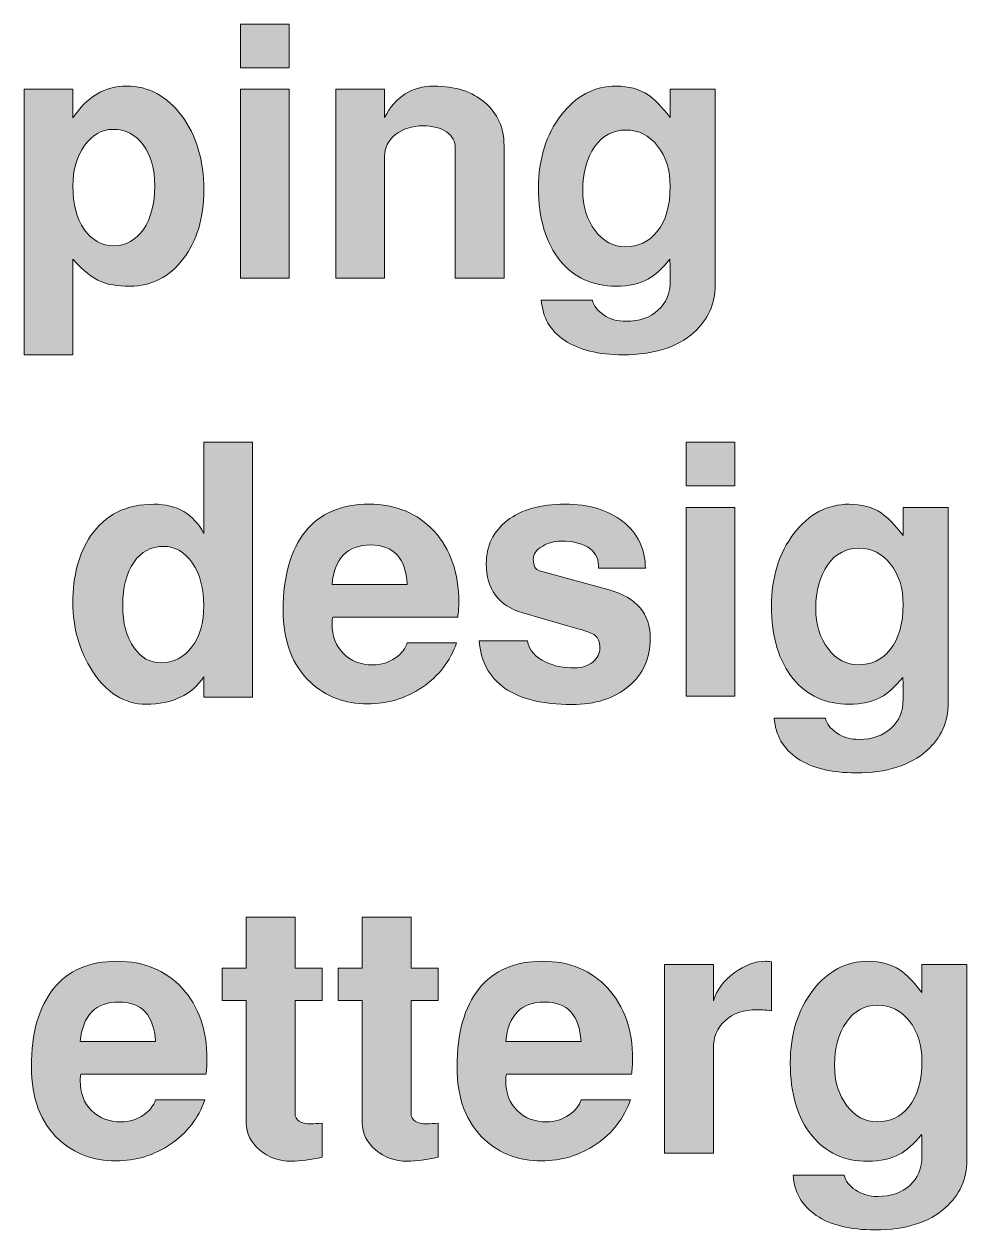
# Model space of a CAD drawing. Header units: inches. Extents: x 0.59 to 9.35, y -3.46 to -0.44.
# Drawn here: x 3.981 to 4.3193, y -2.9469 to -2.5143 of the extents above; entities that cross this region are included whole.
import ezdxf

# ---------------------------------------------------------------- set-up
doc = ezdxf.new("R2010")
doc.units = ezdxf.units.IN
doc.header["$MEASUREMENT"] = 0
doc.layers.add('Layer 1', color=7, linetype='Continuous')

# ---------------------------------------------------------------- blocks, each defined once
blk = doc.blocks.new('block 58')
at = {"layer": 'Layer 1', "true_color": 0xed1f24}
h = blk.add_hatch(color=240, dxfattribs=at)
h.dxf.hatch_style = 2
h.paths.add_polyline_path([(4.0761, -2.52997), (4.05859, -2.52997), (4.05859, -2.51434), (4.0761, -2.51434)])
h.paths.add_polyline_path([(4.0761, -2.60547), (4.05859, -2.60547), (4.05859, -2.53772), (4.0761, -2.53772)])
h = blk.add_hatch(color=240, dxfattribs=at)
h.dxf.hatch_style = 2
edge = h.paths.add_edge_path()
edge.add_spline(control_points=[(4.04547, -2.57385), (4.04547, -2.58384), (4.04302, -2.5921), (4.0381, -2.59859), (4.03318, -2.6051), (4.02676, -2.60834), (4.01885, -2.60834), (4.01435, -2.60834), (4.01089, -2.6078), (4.00847, -2.60672), (4.00564, -2.60547), (4.00231, -2.6028), (3.99847, -2.59872), (3.99847, -2.59872), (3.99847, -2.63297), (3.99847, -2.63297), (3.99847, -2.63297), (3.98097, -2.63297), (3.98097, -2.63297), (3.98097, -2.63297), (3.98097, -2.53772), (3.98097, -2.53772), (3.98097, -2.53772), (3.99847, -2.53772), (3.99847, -2.53772), (3.99847, -2.53772), (3.99847, -2.54797), (3.99847, -2.54797), (4.00355, -2.54038), (4.00997, -2.53659), (4.01772, -2.53659), (4.02564, -2.53659), (4.03224, -2.54013), (4.03754, -2.54722), (4.04283, -2.5543), (4.04547, -2.56318), (4.04547, -2.57385)], knot_values=[0, 0, 0, 0, 1, 1, 1, 2, 2, 2, 3, 3, 3, 4, 4, 4, 5, 5, 5, 6, 6, 6, 7, 7, 7, 8, 8, 8, 9, 9, 9, 10, 10, 10, 11, 11, 11, 12, 12, 12, 12], degree=3, periodic=1)
edge = h.paths.add_edge_path()
edge.add_spline(control_points=[(4.02785, -2.57235), (4.02785, -2.56626), (4.02648, -2.56137), (4.02372, -2.55766), (4.02098, -2.55395), (4.01735, -2.5521), (4.01284, -2.5521), (4.00885, -2.5521), (4.00545, -2.55403), (4.00266, -2.55791), (3.99986, -2.56178), (3.99847, -2.56664), (3.99847, -2.57247), (3.99847, -2.57888), (3.99982, -2.58405), (4.00254, -2.58797), (4.00524, -2.59189), (4.0088, -2.59384), (4.01322, -2.59384), (4.01755, -2.59384), (4.02108, -2.59189), (4.02378, -2.58797), (4.02649, -2.58405), (4.02785, -2.57884), (4.02785, -2.57235)], knot_values=[0, 0, 0, 0, 1, 1, 1, 2, 2, 2, 3, 3, 3, 4, 4, 4, 5, 5, 5, 6, 6, 6, 7, 7, 7, 8, 8, 8, 8], degree=3, periodic=1)
h = blk.add_hatch(color=240, dxfattribs=at)
h.dxf.hatch_style = 2
edge = h.paths.add_edge_path()
edge.add_spline(control_points=[(4.15323, -2.60547), (4.15323, -2.60547), (4.13573, -2.60547), (4.13573, -2.60547), (4.13573, -2.60547), (4.13573, -2.55897), (4.13573, -2.55897), (4.13573, -2.55647), (4.13468, -2.55449), (4.1326, -2.55303), (4.13052, -2.55157), (4.12769, -2.55084), (4.1241, -2.55084), (4.12019, -2.55084), (4.11692, -2.55189), (4.11429, -2.55397), (4.11167, -2.55605), (4.11035, -2.55868), (4.11035, -2.56184), (4.11035, -2.56184), (4.11035, -2.60547), (4.11035, -2.60547), (4.11035, -2.60547), (4.09285, -2.60547), (4.09285, -2.60547), (4.09285, -2.60547), (4.09285, -2.53772), (4.09285, -2.53772), (4.09285, -2.53772), (4.11035, -2.53772), (4.11035, -2.53772), (4.11035, -2.53772), (4.11035, -2.54784), (4.11035, -2.54784), (4.11427, -2.54034), (4.12019, -2.53659), (4.12811, -2.53659), (4.13569, -2.53659), (4.14177, -2.53855), (4.14636, -2.54247), (4.15093, -2.54639), (4.15323, -2.55155), (4.15323, -2.55797), (4.15323, -2.55797), (4.15323, -2.60547), (4.15323, -2.60547)], knot_values=[0, 0, 0, 0, 1, 1, 1, 2, 2, 2, 3, 3, 3, 4, 4, 4, 5, 5, 5, 6, 6, 6, 7, 7, 7, 8, 8, 8, 9, 9, 9, 10, 10, 10, 11, 11, 11, 12, 12, 12, 13, 13, 13, 14, 14, 14, 15, 15, 15, 15], degree=3, periodic=1)
h = blk.add_hatch(color=240, dxfattribs=at)
h.dxf.hatch_style = 2
edge = h.paths.add_edge_path()
edge.add_spline(control_points=[(4.22898, -2.60797), (4.22898, -2.61472), (4.22643, -2.62038), (4.22135, -2.62497), (4.21543, -2.6303), (4.20698, -2.63297), (4.19598, -2.63297), (4.18706, -2.63297), (4.18004, -2.63124), (4.17491, -2.62778), (4.16979, -2.62432), (4.16702, -2.61951), (4.16661, -2.61334), (4.16661, -2.61334), (4.18495, -2.61334), (4.18495, -2.61334), (4.18537, -2.61534), (4.18671, -2.61711), (4.18897, -2.61866), (4.19124, -2.6202), (4.19392, -2.62097), (4.19701, -2.62097), (4.20171, -2.62097), (4.20552, -2.61966), (4.20846, -2.61703), (4.21139, -2.61441), (4.21286, -2.61093), (4.21286, -2.60659), (4.21286, -2.60209), (4.21281, -2.59947), (4.21273, -2.59872), (4.20996, -2.60214), (4.20732, -2.60451), (4.20481, -2.60584), (4.2018, -2.60751), (4.19798, -2.60834), (4.19337, -2.60834), (4.185, -2.60834), (4.17834, -2.60531), (4.17339, -2.59922), (4.1682, -2.59289), (4.1656, -2.58418), (4.1656, -2.57309), (4.1656, -2.56276), (4.16828, -2.55409), (4.17365, -2.54709), (4.17901, -2.54009), (4.18563, -2.53659), (4.1935, -2.53659), (4.19794, -2.53659), (4.20176, -2.53764), (4.20494, -2.53972), (4.20728, -2.5413), (4.20992, -2.54401), (4.21286, -2.54784), (4.21286, -2.54784), (4.21286, -2.53772), (4.21286, -2.53772), (4.21286, -2.53772), (4.22898, -2.53772), (4.22898, -2.53772), (4.22898, -2.53772), (4.22898, -2.60797), (4.22898, -2.60797)], knot_values=[0, 0, 0, 0, 1, 1, 1, 2, 2, 2, 3, 3, 3, 4, 4, 4, 5, 5, 5, 6, 6, 6, 7, 7, 7, 8, 8, 8, 9, 9, 9, 10, 10, 10, 11, 11, 11, 12, 12, 12, 13, 13, 13, 14, 14, 14, 15, 15, 15, 16, 16, 16, 17, 17, 17, 18, 18, 18, 19, 19, 19, 20, 20, 20, 21, 21, 21, 21], degree=3, periodic=1)
edge = h.paths.add_edge_path()
edge.add_spline(control_points=[(4.21286, -2.57259), (4.21286, -2.56676), (4.21135, -2.56193), (4.20835, -2.55809), (4.20536, -2.55426), (4.20156, -2.55234), (4.19698, -2.55234), (4.19231, -2.55234), (4.18856, -2.55436), (4.18573, -2.5584), (4.1829, -2.56245), (4.18148, -2.56763), (4.18148, -2.57397), (4.18148, -2.57972), (4.18296, -2.58453), (4.18591, -2.58841), (4.18887, -2.59228), (4.19248, -2.59422), (4.19673, -2.59422), (4.2014, -2.59422), (4.20519, -2.59243), (4.2081, -2.58885), (4.21127, -2.58493), (4.21286, -2.57951), (4.21286, -2.57259)], knot_values=[0, 0, 0, 0, 1, 1, 1, 2, 2, 2, 3, 3, 3, 4, 4, 4, 5, 5, 5, 6, 6, 6, 7, 7, 7, 8, 8, 8, 8], degree=3, periodic=1)
h = blk.add_hatch(color=240, dxfattribs=at)
h.dxf.hatch_style = 2
edge = h.paths.add_edge_path()
edge.add_spline(control_points=[(4.06297, -2.75584), (4.06297, -2.75584), (4.04548, -2.75584), (4.04548, -2.75584), (4.04548, -2.75584), (4.04548, -2.74847), (4.04548, -2.74847), (4.04114, -2.75505), (4.03423, -2.75834), (4.02473, -2.75834), (4.01706, -2.75834), (4.01064, -2.75438), (4.00547, -2.74647), (4.00081, -2.73922), (3.99847, -2.73105), (3.99847, -2.72196), (3.99847, -2.7123), (4.0006, -2.7043), (4.00485, -2.69796), (4.01002, -2.69038), (4.0176, -2.68659), (4.0276, -2.68659), (4.03585, -2.68659), (4.04181, -2.69009), (4.04548, -2.69709), (4.04548, -2.69709), (4.04548, -2.66434), (4.04548, -2.66434), (4.04548, -2.66434), (4.06297, -2.66434), (4.06297, -2.66434), (4.06297, -2.66434), (4.06297, -2.75584), (4.06297, -2.75584)], knot_values=[0, 0, 0, 0, 1, 1, 1, 2, 2, 2, 3, 3, 3, 4, 4, 4, 5, 5, 5, 6, 6, 6, 7, 7, 7, 8, 8, 8, 9, 9, 9, 10, 10, 10, 11, 11, 11, 11], degree=3, periodic=1)
edge = h.paths.add_edge_path()
edge.add_spline(control_points=[(4.04548, -2.72303), (4.04548, -2.7168), (4.04411, -2.71168), (4.04137, -2.7077), (4.03863, -2.70371), (4.03518, -2.70171), (4.03104, -2.70171), (4.02656, -2.70171), (4.02298, -2.70363), (4.02033, -2.70745), (4.01767, -2.71127), (4.01635, -2.71638), (4.01635, -2.72278), (4.01635, -2.72926), (4.01772, -2.73437), (4.02046, -2.7381), (4.02294, -2.74168), (4.02614, -2.74347), (4.03004, -2.74347), (4.03461, -2.74347), (4.03832, -2.74158), (4.04118, -2.73779), (4.04405, -2.73402), (4.04548, -2.72909), (4.04548, -2.72303)], knot_values=[0, 0, 0, 0, 1, 1, 1, 2, 2, 2, 3, 3, 3, 4, 4, 4, 5, 5, 5, 6, 6, 6, 7, 7, 7, 8, 8, 8, 8], degree=3, periodic=1)
h = blk.add_hatch(color=240, dxfattribs=at)
h.dxf.hatch_style = 2
h.paths.add_polyline_path([(4.2361, -2.67997), (4.2186, -2.67997), (4.2186, -2.66434), (4.2361, -2.66434)])
h.paths.add_polyline_path([(4.2361, -2.75547), (4.2186, -2.75547), (4.2186, -2.68772), (4.2361, -2.68772)])
h = blk.add_hatch(color=240, dxfattribs=at)
h.dxf.hatch_style = 2
edge = h.paths.add_edge_path()
edge.add_spline(control_points=[(4.13698, -2.72171), (4.13698, -2.72371), (4.13685, -2.72551), (4.1366, -2.72709), (4.1366, -2.72709), (4.09172, -2.72709), (4.09172, -2.72709), (4.09156, -2.72759), (4.09148, -2.72839), (4.09148, -2.72947), (4.09148, -2.73389), (4.09283, -2.73745), (4.09556, -2.74015), (4.09829, -2.74287), (4.10183, -2.74422), (4.10621, -2.74422), (4.1091, -2.74422), (4.11179, -2.74338), (4.11426, -2.74171), (4.1165, -2.74013), (4.1179, -2.73834), (4.11848, -2.73634), (4.11848, -2.73634), (4.13622, -2.73634), (4.13622, -2.73634), (4.13389, -2.74293), (4.12979, -2.74822), (4.12391, -2.75222), (4.11804, -2.75622), (4.11148, -2.75822), (4.10423, -2.75822), (4.09614, -2.75822), (4.08935, -2.75568), (4.08385, -2.75059), (4.07726, -2.74451), (4.07397, -2.7358), (4.07397, -2.72447), (4.07397, -2.7123), (4.07662, -2.70295), (4.08191, -2.6964), (4.08721, -2.68986), (4.09481, -2.68659), (4.10472, -2.68659), (4.11439, -2.68659), (4.12219, -2.68982), (4.1281, -2.69628), (4.13402, -2.70274), (4.13698, -2.71122), (4.13698, -2.72171)], knot_values=[0, 0, 0, 0, 1, 1, 1, 2, 2, 2, 3, 3, 3, 4, 4, 4, 5, 5, 5, 6, 6, 6, 7, 7, 7, 8, 8, 8, 9, 9, 9, 10, 10, 10, 11, 11, 11, 12, 12, 12, 13, 13, 13, 14, 14, 14, 15, 15, 15, 16, 16, 16, 16], degree=3, periodic=1)
edge = h.paths.add_edge_path()
edge.add_spline(control_points=[(4.11848, -2.71534), (4.11797, -2.70593), (4.11359, -2.70122), (4.10535, -2.70122), (4.09703, -2.70122), (4.0924, -2.70593), (4.09148, -2.71534), (4.09148, -2.71534), (4.11848, -2.71534), (4.11848, -2.71534)], knot_values=[0, 0, 0, 0, 1, 1, 1, 2, 2, 2, 3, 3, 3, 3], degree=3, periodic=1)
h = blk.add_hatch(color=240, dxfattribs=at)
h.dxf.hatch_style = 2
edge = h.paths.add_edge_path()
edge.add_spline(control_points=[(4.20573, -2.73484), (4.20573, -2.74184), (4.20315, -2.74753), (4.19798, -2.75191), (4.19281, -2.75628), (4.18598, -2.75846), (4.17748, -2.75846), (4.16706, -2.75846), (4.15904, -2.75648), (4.15342, -2.75253), (4.14779, -2.74857), (4.14477, -2.74293), (4.14435, -2.73559), (4.14435, -2.73559), (4.16161, -2.73559), (4.16161, -2.73559), (4.16227, -2.73901), (4.16448, -2.74155), (4.16823, -2.74322), (4.17115, -2.74464), (4.17461, -2.74534), (4.1786, -2.74534), (4.18119, -2.74534), (4.18334, -2.74463), (4.18505, -2.7432), (4.18675, -2.74177), (4.18761, -2.74005), (4.18761, -2.73804), (4.18761, -2.73602), (4.18703, -2.73455), (4.18586, -2.73363), (4.18495, -2.73296), (4.18292, -2.73216), (4.17976, -2.73124), (4.17976, -2.73124), (4.15999, -2.72555), (4.15999, -2.72555), (4.15123, -2.72296), (4.14686, -2.7171), (4.14686, -2.70794), (4.14686, -2.70153), (4.14935, -2.69637), (4.15436, -2.69246), (4.15936, -2.68855), (4.16627, -2.68659), (4.1751, -2.68659), (4.18369, -2.68659), (4.19063, -2.68867), (4.19592, -2.69284), (4.20121, -2.69701), (4.2039, -2.70259), (4.20398, -2.70959), (4.20398, -2.70959), (4.18711, -2.70959), (4.18711, -2.70959), (4.18736, -2.70667), (4.18633, -2.70432), (4.18404, -2.70253), (4.18175, -2.70074), (4.17831, -2.69984), (4.17373, -2.69984), (4.17123, -2.69984), (4.16902, -2.70043), (4.16711, -2.70159), (4.16486, -2.70284), (4.16373, -2.70447), (4.16373, -2.70647), (4.16373, -2.70871), (4.16448, -2.71005), (4.16598, -2.71046), (4.16598, -2.71046), (4.19098, -2.71734), (4.19098, -2.71734), (4.20081, -2.72001), (4.20573, -2.72584), (4.20573, -2.73484)], knot_values=[0, 0, 0, 0, 1, 1, 1, 2, 2, 2, 3, 3, 3, 4, 4, 4, 5, 5, 5, 6, 6, 6, 7, 7, 7, 8, 8, 8, 9, 9, 9, 10, 10, 10, 11, 11, 11, 12, 12, 12, 13, 13, 13, 14, 14, 14, 15, 15, 15, 16, 16, 16, 17, 17, 17, 18, 18, 18, 19, 19, 19, 20, 20, 20, 21, 21, 21, 22, 22, 22, 23, 23, 23, 24, 24, 24, 25, 25, 25, 25], degree=3, periodic=1)
h = blk.add_hatch(color=240, dxfattribs=at)
h.dxf.hatch_style = 2
edge = h.paths.add_edge_path()
edge.add_spline(control_points=[(4.3126, -2.75797), (4.3126, -2.76472), (4.31006, -2.77038), (4.30498, -2.77496), (4.29906, -2.7803), (4.2906, -2.78297), (4.2796, -2.78297), (4.27068, -2.78297), (4.26367, -2.78124), (4.25854, -2.77778), (4.25342, -2.77432), (4.25064, -2.7695), (4.25023, -2.76334), (4.25023, -2.76334), (4.26858, -2.76334), (4.26858, -2.76334), (4.269, -2.76534), (4.27034, -2.76711), (4.2726, -2.76866), (4.27486, -2.7702), (4.27754, -2.77097), (4.28064, -2.77097), (4.28533, -2.77097), (4.28914, -2.76965), (4.29208, -2.76703), (4.29501, -2.7644), (4.29648, -2.76093), (4.29648, -2.75659), (4.29648, -2.75209), (4.29643, -2.74946), (4.29635, -2.74872), (4.29359, -2.75214), (4.29095, -2.75451), (4.28844, -2.75584), (4.28542, -2.75751), (4.28161, -2.75834), (4.277, -2.75834), (4.26862, -2.75834), (4.26196, -2.7553), (4.25702, -2.74921), (4.25182, -2.74289), (4.24923, -2.73418), (4.24923, -2.72309), (4.24923, -2.71276), (4.25191, -2.70409), (4.25727, -2.69709), (4.26263, -2.69009), (4.26925, -2.68659), (4.27713, -2.68659), (4.28157, -2.68659), (4.28538, -2.68764), (4.28856, -2.68972), (4.29091, -2.6913), (4.29355, -2.69401), (4.29648, -2.69784), (4.29648, -2.69784), (4.29648, -2.68772), (4.29648, -2.68772), (4.29648, -2.68772), (4.3126, -2.68772), (4.3126, -2.68772), (4.3126, -2.68772), (4.3126, -2.75797), (4.3126, -2.75797)], knot_values=[0, 0, 0, 0, 1, 1, 1, 2, 2, 2, 3, 3, 3, 4, 4, 4, 5, 5, 5, 6, 6, 6, 7, 7, 7, 8, 8, 8, 9, 9, 9, 10, 10, 10, 11, 11, 11, 12, 12, 12, 13, 13, 13, 14, 14, 14, 15, 15, 15, 16, 16, 16, 17, 17, 17, 18, 18, 18, 19, 19, 19, 20, 20, 20, 21, 21, 21, 21], degree=3, periodic=1)
edge = h.paths.add_edge_path()
edge.add_spline(control_points=[(4.29648, -2.72259), (4.29648, -2.71676), (4.29498, -2.71193), (4.29198, -2.70809), (4.28898, -2.70426), (4.28518, -2.70234), (4.28061, -2.70234), (4.27593, -2.70234), (4.27218, -2.70436), (4.26935, -2.7084), (4.26652, -2.71245), (4.2651, -2.71763), (4.2651, -2.72397), (4.2651, -2.72972), (4.26658, -2.73453), (4.26954, -2.7384), (4.27249, -2.74228), (4.2761, -2.74422), (4.28035, -2.74422), (4.28502, -2.74422), (4.28881, -2.74242), (4.29173, -2.73884), (4.29489, -2.73492), (4.29648, -2.72951), (4.29648, -2.72259)], knot_values=[0, 0, 0, 0, 1, 1, 1, 2, 2, 2, 3, 3, 3, 4, 4, 4, 5, 5, 5, 6, 6, 6, 7, 7, 7, 8, 8, 8, 8], degree=3, periodic=1)
at = {"layer": 'Layer 1', "lineweight": 0}
for points in [[(4.0761, -2.52997), (4.05859, -2.52997), (4.05859, -2.51434), (4.0761, -2.51434), (4.0761, -2.52997)], [(4.0761, -2.60547), (4.05859, -2.60547), (4.05859, -2.53772), (4.0761, -2.53772), (4.0761, -2.60547)], [(4.2361, -2.67997), (4.2186, -2.67997), (4.2186, -2.66434), (4.2361, -2.66434), (4.2361, -2.67997)], [(4.2361, -2.75547), (4.2186, -2.75547), (4.2186, -2.68772), (4.2361, -2.68772), (4.2361, -2.75547)]]:
    blk.add_lwpolyline(points, dxfattribs=at)
for points, knots in [([(4.04547, -2.57385), (4.04547, -2.58384), (4.04302, -2.5921), (4.0381, -2.59859), (4.03318, -2.6051), (4.02676, -2.60834), (4.01885, -2.60834), (4.01435, -2.60834), (4.01089, -2.6078), (4.00847, -2.60672), (4.00564, -2.60547), (4.00231, -2.6028), (3.99847, -2.59872), (3.99847, -2.59872), (3.99847, -2.63297), (3.99847, -2.63297), (3.99847, -2.63297), (3.98097, -2.63297), (3.98097, -2.63297), (3.98097, -2.63297), (3.98097, -2.53772), (3.98097, -2.53772), (3.98097, -2.53772), (3.99847, -2.53772), (3.99847, -2.53772), (3.99847, -2.53772), (3.99847, -2.54797), (3.99847, -2.54797), (4.00355, -2.54038), (4.00997, -2.53659), (4.01772, -2.53659), (4.02564, -2.53659), (4.03224, -2.54013), (4.03754, -2.54722), (4.04283, -2.5543), (4.04547, -2.56318), (4.04547, -2.57385)], [0, 0, 0, 0, 1, 1, 1, 2, 2, 2, 3, 3, 3, 4, 4, 4, 5, 5, 5, 6, 6, 6, 7, 7, 7, 8, 8, 8, 9, 9, 9, 10, 10, 10, 11, 11, 11, 12, 12, 12, 12]), ([(4.15323, -2.60547), (4.15323, -2.60547), (4.13573, -2.60547), (4.13573, -2.60547), (4.13573, -2.60547), (4.13573, -2.55897), (4.13573, -2.55897), (4.13573, -2.55647), (4.13468, -2.55449), (4.1326, -2.55303), (4.13052, -2.55157), (4.12769, -2.55084), (4.1241, -2.55084), (4.12019, -2.55084), (4.11692, -2.55189), (4.11429, -2.55397), (4.11167, -2.55605), (4.11035, -2.55868), (4.11035, -2.56184), (4.11035, -2.56184), (4.11035, -2.60547), (4.11035, -2.60547), (4.11035, -2.60547), (4.09285, -2.60547), (4.09285, -2.60547), (4.09285, -2.60547), (4.09285, -2.53772), (4.09285, -2.53772), (4.09285, -2.53772), (4.11035, -2.53772), (4.11035, -2.53772), (4.11035, -2.53772), (4.11035, -2.54784), (4.11035, -2.54784), (4.11427, -2.54034), (4.12019, -2.53659), (4.12811, -2.53659), (4.13569, -2.53659), (4.14177, -2.53855), (4.14636, -2.54247), (4.15093, -2.54639), (4.15323, -2.55155), (4.15323, -2.55797), (4.15323, -2.55797), (4.15323, -2.60547), (4.15323, -2.60547)], [0, 0, 0, 0, 1, 1, 1, 2, 2, 2, 3, 3, 3, 4, 4, 4, 5, 5, 5, 6, 6, 6, 7, 7, 7, 8, 8, 8, 9, 9, 9, 10, 10, 10, 11, 11, 11, 12, 12, 12, 13, 13, 13, 14, 14, 14, 15, 15, 15, 15]), ([(4.22898, -2.60797), (4.22898, -2.61472), (4.22643, -2.62038), (4.22135, -2.62497), (4.21543, -2.6303), (4.20698, -2.63297), (4.19598, -2.63297), (4.18706, -2.63297), (4.18004, -2.63124), (4.17491, -2.62778), (4.16979, -2.62432), (4.16702, -2.61951), (4.16661, -2.61334), (4.16661, -2.61334), (4.18495, -2.61334), (4.18495, -2.61334), (4.18537, -2.61534), (4.18671, -2.61711), (4.18897, -2.61866), (4.19124, -2.6202), (4.19392, -2.62097), (4.19701, -2.62097), (4.20171, -2.62097), (4.20552, -2.61966), (4.20846, -2.61703), (4.21139, -2.61441), (4.21286, -2.61093), (4.21286, -2.60659), (4.21286, -2.60209), (4.21281, -2.59947), (4.21273, -2.59872), (4.20996, -2.60214), (4.20732, -2.60451), (4.20481, -2.60584), (4.2018, -2.60751), (4.19798, -2.60834), (4.19337, -2.60834), (4.185, -2.60834), (4.17834, -2.60531), (4.17339, -2.59922), (4.1682, -2.59289), (4.1656, -2.58418), (4.1656, -2.57309), (4.1656, -2.56276), (4.16828, -2.55409), (4.17365, -2.54709), (4.17901, -2.54009), (4.18563, -2.53659), (4.1935, -2.53659), (4.19794, -2.53659), (4.20176, -2.53764), (4.20494, -2.53972), (4.20728, -2.5413), (4.20992, -2.54401), (4.21286, -2.54784), (4.21286, -2.54784), (4.21286, -2.53772), (4.21286, -2.53772), (4.21286, -2.53772), (4.22898, -2.53772), (4.22898, -2.53772), (4.22898, -2.53772), (4.22898, -2.60797), (4.22898, -2.60797)], [0, 0, 0, 0, 1, 1, 1, 2, 2, 2, 3, 3, 3, 4, 4, 4, 5, 5, 5, 6, 6, 6, 7, 7, 7, 8, 8, 8, 9, 9, 9, 10, 10, 10, 11, 11, 11, 12, 12, 12, 13, 13, 13, 14, 14, 14, 15, 15, 15, 16, 16, 16, 17, 17, 17, 18, 18, 18, 19, 19, 19, 20, 20, 20, 21, 21, 21, 21]), ([(4.02785, -2.57235), (4.02785, -2.56626), (4.02648, -2.56137), (4.02372, -2.55766), (4.02098, -2.55395), (4.01735, -2.5521), (4.01284, -2.5521), (4.00885, -2.5521), (4.00545, -2.55403), (4.00266, -2.55791), (3.99986, -2.56178), (3.99847, -2.56664), (3.99847, -2.57247), (3.99847, -2.57888), (3.99982, -2.58405), (4.00254, -2.58797), (4.00524, -2.59189), (4.0088, -2.59384), (4.01322, -2.59384), (4.01755, -2.59384), (4.02108, -2.59189), (4.02378, -2.58797), (4.02649, -2.58405), (4.02785, -2.57884), (4.02785, -2.57235)], [0, 0, 0, 0, 1, 1, 1, 2, 2, 2, 3, 3, 3, 4, 4, 4, 5, 5, 5, 6, 6, 6, 7, 7, 7, 8, 8, 8, 8]), ([(4.21286, -2.57259), (4.21286, -2.56676), (4.21135, -2.56193), (4.20835, -2.55809), (4.20536, -2.55426), (4.20156, -2.55234), (4.19698, -2.55234), (4.19231, -2.55234), (4.18856, -2.55436), (4.18573, -2.5584), (4.1829, -2.56245), (4.18148, -2.56763), (4.18148, -2.57397), (4.18148, -2.57972), (4.18296, -2.58453), (4.18591, -2.58841), (4.18887, -2.59228), (4.19248, -2.59422), (4.19673, -2.59422), (4.2014, -2.59422), (4.20519, -2.59243), (4.2081, -2.58885), (4.21127, -2.58493), (4.21286, -2.57951), (4.21286, -2.57259)], [0, 0, 0, 0, 1, 1, 1, 2, 2, 2, 3, 3, 3, 4, 4, 4, 5, 5, 5, 6, 6, 6, 7, 7, 7, 8, 8, 8, 8]), ([(4.06297, -2.75584), (4.06297, -2.75584), (4.04548, -2.75584), (4.04548, -2.75584), (4.04548, -2.75584), (4.04548, -2.74847), (4.04548, -2.74847), (4.04114, -2.75505), (4.03423, -2.75834), (4.02473, -2.75834), (4.01706, -2.75834), (4.01064, -2.75438), (4.00547, -2.74647), (4.00081, -2.73922), (3.99847, -2.73105), (3.99847, -2.72196), (3.99847, -2.7123), (4.0006, -2.7043), (4.00485, -2.69796), (4.01002, -2.69038), (4.0176, -2.68659), (4.0276, -2.68659), (4.03585, -2.68659), (4.04181, -2.69009), (4.04548, -2.69709), (4.04548, -2.69709), (4.04548, -2.66434), (4.04548, -2.66434), (4.04548, -2.66434), (4.06297, -2.66434), (4.06297, -2.66434), (4.06297, -2.66434), (4.06297, -2.75584), (4.06297, -2.75584)], [0, 0, 0, 0, 1, 1, 1, 2, 2, 2, 3, 3, 3, 4, 4, 4, 5, 5, 5, 6, 6, 6, 7, 7, 7, 8, 8, 8, 9, 9, 9, 10, 10, 10, 11, 11, 11, 11]), ([(4.13698, -2.72171), (4.13698, -2.72371), (4.13685, -2.72551), (4.1366, -2.72709), (4.1366, -2.72709), (4.09172, -2.72709), (4.09172, -2.72709), (4.09156, -2.72759), (4.09148, -2.72839), (4.09148, -2.72947), (4.09148, -2.73389), (4.09283, -2.73745), (4.09556, -2.74015), (4.09829, -2.74287), (4.10183, -2.74422), (4.10621, -2.74422), (4.1091, -2.74422), (4.11179, -2.74338), (4.11426, -2.74171), (4.1165, -2.74013), (4.1179, -2.73834), (4.11848, -2.73634), (4.11848, -2.73634), (4.13622, -2.73634), (4.13622, -2.73634), (4.13389, -2.74293), (4.12979, -2.74822), (4.12391, -2.75222), (4.11804, -2.75622), (4.11148, -2.75822), (4.10423, -2.75822), (4.09614, -2.75822), (4.08935, -2.75568), (4.08385, -2.75059), (4.07726, -2.74451), (4.07397, -2.7358), (4.07397, -2.72447), (4.07397, -2.7123), (4.07662, -2.70295), (4.08191, -2.6964), (4.08721, -2.68986), (4.09481, -2.68659), (4.10472, -2.68659), (4.11439, -2.68659), (4.12219, -2.68982), (4.1281, -2.69628), (4.13402, -2.70274), (4.13698, -2.71122), (4.13698, -2.72171)], [0, 0, 0, 0, 1, 1, 1, 2, 2, 2, 3, 3, 3, 4, 4, 4, 5, 5, 5, 6, 6, 6, 7, 7, 7, 8, 8, 8, 9, 9, 9, 10, 10, 10, 11, 11, 11, 12, 12, 12, 13, 13, 13, 14, 14, 14, 15, 15, 15, 16, 16, 16, 16]), ([(4.20573, -2.73484), (4.20573, -2.74184), (4.20315, -2.74753), (4.19798, -2.75191), (4.19281, -2.75628), (4.18598, -2.75846), (4.17748, -2.75846), (4.16706, -2.75846), (4.15904, -2.75648), (4.15342, -2.75253), (4.14779, -2.74857), (4.14477, -2.74293), (4.14435, -2.73559), (4.14435, -2.73559), (4.16161, -2.73559), (4.16161, -2.73559), (4.16227, -2.73901), (4.16448, -2.74155), (4.16823, -2.74322), (4.17115, -2.74464), (4.17461, -2.74534), (4.1786, -2.74534), (4.18119, -2.74534), (4.18334, -2.74463), (4.18505, -2.7432), (4.18675, -2.74177), (4.18761, -2.74005), (4.18761, -2.73804), (4.18761, -2.73602), (4.18703, -2.73455), (4.18586, -2.73363), (4.18495, -2.73296), (4.18292, -2.73216), (4.17976, -2.73124), (4.17976, -2.73124), (4.15999, -2.72555), (4.15999, -2.72555), (4.15123, -2.72296), (4.14686, -2.7171), (4.14686, -2.70794), (4.14686, -2.70153), (4.14935, -2.69637), (4.15436, -2.69246), (4.15936, -2.68855), (4.16627, -2.68659), (4.1751, -2.68659), (4.18369, -2.68659), (4.19063, -2.68867), (4.19592, -2.69284), (4.20121, -2.69701), (4.2039, -2.70259), (4.20398, -2.70959), (4.20398, -2.70959), (4.18711, -2.70959), (4.18711, -2.70959), (4.18736, -2.70667), (4.18633, -2.70432), (4.18404, -2.70253), (4.18175, -2.70074), (4.17831, -2.69984), (4.17373, -2.69984), (4.17123, -2.69984), (4.16902, -2.70043), (4.16711, -2.70159), (4.16486, -2.70284), (4.16373, -2.70447), (4.16373, -2.70647), (4.16373, -2.70871), (4.16448, -2.71005), (4.16598, -2.71046), (4.16598, -2.71046), (4.19098, -2.71734), (4.19098, -2.71734), (4.20081, -2.72001), (4.20573, -2.72584), (4.20573, -2.73484)], [0, 0, 0, 0, 1, 1, 1, 2, 2, 2, 3, 3, 3, 4, 4, 4, 5, 5, 5, 6, 6, 6, 7, 7, 7, 8, 8, 8, 9, 9, 9, 10, 10, 10, 11, 11, 11, 12, 12, 12, 13, 13, 13, 14, 14, 14, 15, 15, 15, 16, 16, 16, 17, 17, 17, 18, 18, 18, 19, 19, 19, 20, 20, 20, 21, 21, 21, 22, 22, 22, 23, 23, 23, 24, 24, 24, 25, 25, 25, 25]), ([(4.3126, -2.75797), (4.3126, -2.76472), (4.31006, -2.77038), (4.30498, -2.77496), (4.29906, -2.7803), (4.2906, -2.78297), (4.2796, -2.78297), (4.27068, -2.78297), (4.26367, -2.78124), (4.25854, -2.77778), (4.25342, -2.77432), (4.25064, -2.7695), (4.25023, -2.76334), (4.25023, -2.76334), (4.26858, -2.76334), (4.26858, -2.76334), (4.269, -2.76534), (4.27034, -2.76711), (4.2726, -2.76866), (4.27486, -2.7702), (4.27754, -2.77097), (4.28064, -2.77097), (4.28533, -2.77097), (4.28914, -2.76965), (4.29208, -2.76703), (4.29501, -2.7644), (4.29648, -2.76093), (4.29648, -2.75659), (4.29648, -2.75209), (4.29643, -2.74946), (4.29635, -2.74872), (4.29359, -2.75214), (4.29095, -2.75451), (4.28844, -2.75584), (4.28542, -2.75751), (4.28161, -2.75834), (4.277, -2.75834), (4.26862, -2.75834), (4.26196, -2.7553), (4.25702, -2.74921), (4.25182, -2.74289), (4.24923, -2.73418), (4.24923, -2.72309), (4.24923, -2.71276), (4.25191, -2.70409), (4.25727, -2.69709), (4.26263, -2.69009), (4.26925, -2.68659), (4.27713, -2.68659), (4.28157, -2.68659), (4.28538, -2.68764), (4.28856, -2.68972), (4.29091, -2.6913), (4.29355, -2.69401), (4.29648, -2.69784), (4.29648, -2.69784), (4.29648, -2.68772), (4.29648, -2.68772), (4.29648, -2.68772), (4.3126, -2.68772), (4.3126, -2.68772), (4.3126, -2.68772), (4.3126, -2.75797), (4.3126, -2.75797)], [0, 0, 0, 0, 1, 1, 1, 2, 2, 2, 3, 3, 3, 4, 4, 4, 5, 5, 5, 6, 6, 6, 7, 7, 7, 8, 8, 8, 9, 9, 9, 10, 10, 10, 11, 11, 11, 12, 12, 12, 13, 13, 13, 14, 14, 14, 15, 15, 15, 16, 16, 16, 17, 17, 17, 18, 18, 18, 19, 19, 19, 20, 20, 20, 21, 21, 21, 21]), ([(4.04548, -2.72303), (4.04548, -2.7168), (4.04411, -2.71168), (4.04137, -2.7077), (4.03863, -2.70371), (4.03518, -2.70171), (4.03104, -2.70171), (4.02656, -2.70171), (4.02298, -2.70363), (4.02033, -2.70745), (4.01767, -2.71127), (4.01635, -2.71638), (4.01635, -2.72278), (4.01635, -2.72926), (4.01772, -2.73437), (4.02046, -2.7381), (4.02294, -2.74168), (4.02614, -2.74347), (4.03004, -2.74347), (4.03461, -2.74347), (4.03832, -2.74158), (4.04118, -2.73779), (4.04405, -2.73402), (4.04548, -2.72909), (4.04548, -2.72303)], [0, 0, 0, 0, 1, 1, 1, 2, 2, 2, 3, 3, 3, 4, 4, 4, 5, 5, 5, 6, 6, 6, 7, 7, 7, 8, 8, 8, 8]), ([(4.11848, -2.71534), (4.11797, -2.70593), (4.11359, -2.70122), (4.10535, -2.70122), (4.09703, -2.70122), (4.0924, -2.70593), (4.09148, -2.71534), (4.09148, -2.71534), (4.11848, -2.71534), (4.11848, -2.71534)], [0, 0, 0, 0, 1, 1, 1, 2, 2, 2, 3, 3, 3, 3]), ([(4.29648, -2.72259), (4.29648, -2.71676), (4.29498, -2.71193), (4.29198, -2.70809), (4.28898, -2.70426), (4.28518, -2.70234), (4.28061, -2.70234), (4.27593, -2.70234), (4.27218, -2.70436), (4.26935, -2.7084), (4.26652, -2.71245), (4.2651, -2.71763), (4.2651, -2.72397), (4.2651, -2.72972), (4.26658, -2.73453), (4.26954, -2.7384), (4.27249, -2.74228), (4.2761, -2.74422), (4.28035, -2.74422), (4.28502, -2.74422), (4.28881, -2.74242), (4.29173, -2.73884), (4.29489, -2.73492), (4.29648, -2.72951), (4.29648, -2.72259)], [0, 0, 0, 0, 1, 1, 1, 2, 2, 2, 3, 3, 3, 4, 4, 4, 5, 5, 5, 6, 6, 6, 7, 7, 7, 8, 8, 8, 8])]:
    blk.add_open_spline(points, degree=3, knots=knots, dxfattribs=at)
blk = doc.blocks.new('block 57')
at = {"layer": 'Layer 1'}
blk.add_blockref('block 58', (0, 0), dxfattribs=at)
blk = doc.blocks.new('block 59')
at = {"layer": 'Layer 1', "true_color": 0xed1f24}
h = blk.add_hatch(color=240, dxfattribs=at)
h.dxf.hatch_style = 2
edge = h.paths.add_edge_path()
edge.add_spline(control_points=[(4.08797, -2.92082), (4.08388, -2.92181), (4.08017, -2.92232), (4.07684, -2.92232), (4.07243, -2.92232), (4.06864, -2.92096), (4.06547, -2.91825), (4.0623, -2.91555), (4.06072, -2.91231), (4.06072, -2.90856), (4.06072, -2.90856), (4.06072, -2.86469), (4.06072, -2.86469), (4.06072, -2.86469), (4.05209, -2.86469), (4.05209, -2.86469), (4.05209, -2.86469), (4.05209, -2.85307), (4.05209, -2.85307), (4.05209, -2.85307), (4.06072, -2.85307), (4.06072, -2.85307), (4.06072, -2.85307), (4.06072, -2.83469), (4.06072, -2.83469), (4.06072, -2.83469), (4.07822, -2.83469), (4.07822, -2.83469), (4.07822, -2.83469), (4.07822, -2.85307), (4.07822, -2.85307), (4.07822, -2.85307), (4.08797, -2.85307), (4.08797, -2.85307), (4.08797, -2.85307), (4.08797, -2.86469), (4.08797, -2.86469), (4.08797, -2.86469), (4.07822, -2.86469), (4.07822, -2.86469), (4.07822, -2.86469), (4.07822, -2.90506), (4.07822, -2.90506), (4.07822, -2.90765), (4.08017, -2.90894), (4.08409, -2.90894), (4.08501, -2.90886), (4.0863, -2.90877), (4.08797, -2.90869), (4.08797, -2.90869), (4.08797, -2.92082), (4.08797, -2.92082)], knot_values=[0, 0, 0, 0, 1, 1, 1, 2, 2, 2, 3, 3, 3, 4, 4, 4, 5, 5, 5, 6, 6, 6, 7, 7, 7, 8, 8, 8, 9, 9, 9, 10, 10, 10, 11, 11, 11, 12, 12, 12, 13, 13, 13, 14, 14, 14, 15, 15, 15, 16, 16, 16, 17, 17, 17, 17], degree=3, periodic=1)
h = blk.add_hatch(color=240, dxfattribs=at)
h.dxf.hatch_style = 2
edge = h.paths.add_edge_path()
edge.add_spline(control_points=[(4.1296, -2.92082), (4.12551, -2.92181), (4.1218, -2.92232), (4.11847, -2.92232), (4.11405, -2.92232), (4.11026, -2.92096), (4.1071, -2.91825), (4.10393, -2.91555), (4.10234, -2.91231), (4.10234, -2.90856), (4.10234, -2.90856), (4.10234, -2.86469), (4.10234, -2.86469), (4.10234, -2.86469), (4.09372, -2.86469), (4.09372, -2.86469), (4.09372, -2.86469), (4.09372, -2.85307), (4.09372, -2.85307), (4.09372, -2.85307), (4.10234, -2.85307), (4.10234, -2.85307), (4.10234, -2.85307), (4.10234, -2.83469), (4.10234, -2.83469), (4.10234, -2.83469), (4.11985, -2.83469), (4.11985, -2.83469), (4.11985, -2.83469), (4.11985, -2.85307), (4.11985, -2.85307), (4.11985, -2.85307), (4.1296, -2.85307), (4.1296, -2.85307), (4.1296, -2.85307), (4.1296, -2.86469), (4.1296, -2.86469), (4.1296, -2.86469), (4.11985, -2.86469), (4.11985, -2.86469), (4.11985, -2.86469), (4.11985, -2.90506), (4.11985, -2.90506), (4.11985, -2.90765), (4.1218, -2.90894), (4.12572, -2.90894), (4.12663, -2.90886), (4.12793, -2.90877), (4.1296, -2.90869), (4.1296, -2.90869), (4.1296, -2.92082), (4.1296, -2.92082)], knot_values=[0, 0, 0, 0, 1, 1, 1, 2, 2, 2, 3, 3, 3, 4, 4, 4, 5, 5, 5, 6, 6, 6, 7, 7, 7, 8, 8, 8, 9, 9, 9, 10, 10, 10, 11, 11, 11, 12, 12, 12, 13, 13, 13, 14, 14, 14, 15, 15, 15, 16, 16, 16, 17, 17, 17, 17], degree=3, periodic=1)
h = blk.add_hatch(color=240, dxfattribs=at)
h.dxf.hatch_style = 2
edge = h.paths.add_edge_path()
edge.add_spline(control_points=[(4.0466, -2.88569), (4.0466, -2.88769), (4.04647, -2.88949), (4.04622, -2.89107), (4.04622, -2.89107), (4.00134, -2.89107), (4.00134, -2.89107), (4.00118, -2.89157), (4.0011, -2.89236), (4.0011, -2.89344), (4.0011, -2.89786), (4.00245, -2.90142), (4.00518, -2.90413), (4.00791, -2.90684), (4.01145, -2.90819), (4.01584, -2.90819), (4.01872, -2.90819), (4.02141, -2.90736), (4.02389, -2.90569), (4.02612, -2.90411), (4.02752, -2.90232), (4.0281, -2.90032), (4.0281, -2.90032), (4.04584, -2.90032), (4.04584, -2.90032), (4.04351, -2.9069), (4.03941, -2.91219), (4.03354, -2.91619), (4.02766, -2.92019), (4.0211, -2.92219), (4.01385, -2.92219), (4.00576, -2.92219), (3.99897, -2.91965), (3.99347, -2.91456), (3.98688, -2.90848), (3.9836, -2.89977), (3.9836, -2.88844), (3.9836, -2.87627), (3.98624, -2.86692), (3.99153, -2.86038), (3.99683, -2.85383), (4.00443, -2.85057), (4.01434, -2.85057), (4.02401, -2.85057), (4.03181, -2.85379), (4.03772, -2.86025), (4.04364, -2.86671), (4.0466, -2.87519), (4.0466, -2.88569)], knot_values=[0, 0, 0, 0, 1, 1, 1, 2, 2, 2, 3, 3, 3, 4, 4, 4, 5, 5, 5, 6, 6, 6, 7, 7, 7, 8, 8, 8, 9, 9, 9, 10, 10, 10, 11, 11, 11, 12, 12, 12, 13, 13, 13, 14, 14, 14, 15, 15, 15, 16, 16, 16, 16], degree=3, periodic=1)
edge = h.paths.add_edge_path()
edge.add_spline(control_points=[(4.0281, -2.87931), (4.02759, -2.8699), (4.02321, -2.86519), (4.01497, -2.86519), (4.00665, -2.86519), (4.00202, -2.8699), (4.0011, -2.87931), (4.0011, -2.87931), (4.0281, -2.87931), (4.0281, -2.87931)], knot_values=[0, 0, 0, 0, 1, 1, 1, 2, 2, 2, 3, 3, 3, 3], degree=3, periodic=1)
h = blk.add_hatch(color=240, dxfattribs=at)
h.dxf.hatch_style = 2
edge = h.paths.add_edge_path()
edge.add_spline(control_points=[(4.19935, -2.88569), (4.19935, -2.88769), (4.19923, -2.88949), (4.19897, -2.89107), (4.19897, -2.89107), (4.15409, -2.89107), (4.15409, -2.89107), (4.15393, -2.89157), (4.15385, -2.89236), (4.15385, -2.89344), (4.15385, -2.89786), (4.15521, -2.90142), (4.15793, -2.90413), (4.16066, -2.90684), (4.1642, -2.90819), (4.16859, -2.90819), (4.17147, -2.90819), (4.17416, -2.90736), (4.17664, -2.90569), (4.17887, -2.90411), (4.18027, -2.90232), (4.18085, -2.90032), (4.18085, -2.90032), (4.19859, -2.90032), (4.19859, -2.90032), (4.19626, -2.9069), (4.19216, -2.91219), (4.18629, -2.91619), (4.18041, -2.92019), (4.17385, -2.92219), (4.1666, -2.92219), (4.15852, -2.92219), (4.15172, -2.91965), (4.14622, -2.91456), (4.13963, -2.90848), (4.13635, -2.89977), (4.13635, -2.88844), (4.13635, -2.87627), (4.13899, -2.86692), (4.14428, -2.86038), (4.14958, -2.85383), (4.15718, -2.85057), (4.16709, -2.85057), (4.17676, -2.85057), (4.18456, -2.85379), (4.19047, -2.86025), (4.19639, -2.86671), (4.19935, -2.87519), (4.19935, -2.88569)], knot_values=[0, 0, 0, 0, 1, 1, 1, 2, 2, 2, 3, 3, 3, 4, 4, 4, 5, 5, 5, 6, 6, 6, 7, 7, 7, 8, 8, 8, 9, 9, 9, 10, 10, 10, 11, 11, 11, 12, 12, 12, 13, 13, 13, 14, 14, 14, 15, 15, 15, 16, 16, 16, 16], degree=3, periodic=1)
edge = h.paths.add_edge_path()
edge.add_spline(control_points=[(4.18085, -2.87931), (4.18034, -2.8699), (4.17596, -2.86519), (4.16772, -2.86519), (4.1594, -2.86519), (4.15477, -2.8699), (4.15385, -2.87931), (4.15385, -2.87931), (4.18085, -2.87931), (4.18085, -2.87931)], knot_values=[0, 0, 0, 0, 1, 1, 1, 2, 2, 2, 3, 3, 3, 3], degree=3, periodic=1)
h = blk.add_hatch(color=240, dxfattribs=at)
h.dxf.hatch_style = 2
edge = h.paths.add_edge_path()
edge.add_spline(control_points=[(4.24923, -2.86831), (4.24689, -2.86806), (4.24519, -2.86794), (4.2441, -2.86794), (4.23918, -2.86794), (4.23533, -2.86926), (4.23254, -2.87188), (4.22974, -2.8745), (4.22835, -2.87781), (4.22835, -2.88182), (4.22835, -2.88182), (4.22835, -2.91944), (4.22835, -2.91944), (4.22835, -2.91944), (4.21085, -2.91944), (4.21085, -2.91944), (4.21085, -2.91944), (4.21085, -2.85169), (4.21085, -2.85169), (4.21085, -2.85169), (4.22835, -2.85169), (4.22835, -2.85169), (4.22835, -2.85169), (4.22835, -2.86481), (4.22835, -2.86481), (4.2296, -2.86081), (4.2321, -2.85744), (4.23585, -2.85469), (4.2396, -2.85194), (4.24335, -2.85057), (4.2471, -2.85057), (4.24752, -2.85057), (4.24823, -2.85065), (4.24923, -2.85082), (4.24923, -2.85082), (4.24923, -2.86831), (4.24923, -2.86831)], knot_values=[0, 0, 0, 0, 1, 1, 1, 2, 2, 2, 3, 3, 3, 4, 4, 4, 5, 5, 5, 6, 6, 6, 7, 7, 7, 8, 8, 8, 9, 9, 9, 10, 10, 10, 11, 11, 11, 12, 12, 12, 12], degree=3, periodic=1)
h = blk.add_hatch(color=240, dxfattribs=at)
h.dxf.hatch_style = 2
edge = h.paths.add_edge_path()
edge.add_spline(control_points=[(4.31935, -2.92194), (4.31935, -2.92869), (4.31681, -2.93435), (4.31173, -2.93894), (4.30581, -2.94427), (4.29735, -2.94694), (4.28635, -2.94694), (4.27743, -2.94694), (4.27041, -2.94521), (4.26529, -2.94175), (4.26017, -2.93829), (4.25739, -2.93348), (4.25698, -2.92731), (4.25698, -2.92731), (4.27532, -2.92731), (4.27532, -2.92731), (4.27574, -2.92931), (4.27709, -2.93108), (4.27934, -2.93263), (4.28161, -2.93417), (4.28429, -2.93494), (4.28739, -2.93494), (4.29208, -2.93494), (4.29589, -2.93363), (4.29883, -2.931), (4.30176, -2.92838), (4.30323, -2.9249), (4.30323, -2.92057), (4.30323, -2.91606), (4.30318, -2.91344), (4.3031, -2.91269), (4.30033, -2.91611), (4.2977, -2.91848), (4.29519, -2.91981), (4.29217, -2.92148), (4.28836, -2.92232), (4.28375, -2.92232), (4.27537, -2.92232), (4.26871, -2.91928), (4.26377, -2.91319), (4.25857, -2.90686), (4.25597, -2.89815), (4.25597, -2.88706), (4.25597, -2.87674), (4.25865, -2.86806), (4.26402, -2.86106), (4.26938, -2.85406), (4.276, -2.85057), (4.28387, -2.85057), (4.28832, -2.85057), (4.29213, -2.85161), (4.29531, -2.85369), (4.29765, -2.85527), (4.30029, -2.85798), (4.30323, -2.86182), (4.30323, -2.86182), (4.30323, -2.85169), (4.30323, -2.85169), (4.30323, -2.85169), (4.31935, -2.85169), (4.31935, -2.85169), (4.31935, -2.85169), (4.31935, -2.92194), (4.31935, -2.92194)], knot_values=[0, 0, 0, 0, 1, 1, 1, 2, 2, 2, 3, 3, 3, 4, 4, 4, 5, 5, 5, 6, 6, 6, 7, 7, 7, 8, 8, 8, 9, 9, 9, 10, 10, 10, 11, 11, 11, 12, 12, 12, 13, 13, 13, 14, 14, 14, 15, 15, 15, 16, 16, 16, 17, 17, 17, 18, 18, 18, 19, 19, 19, 20, 20, 20, 21, 21, 21, 21], degree=3, periodic=1)
edge = h.paths.add_edge_path()
edge.add_spline(control_points=[(4.30323, -2.88656), (4.30323, -2.88073), (4.30172, -2.8759), (4.29873, -2.87206), (4.29573, -2.86823), (4.29193, -2.86631), (4.28735, -2.86631), (4.28268, -2.86631), (4.27893, -2.86833), (4.2761, -2.87238), (4.27327, -2.87642), (4.27185, -2.88161), (4.27185, -2.88794), (4.27185, -2.89369), (4.27333, -2.89851), (4.27629, -2.90238), (4.27924, -2.90625), (4.28285, -2.90819), (4.2871, -2.90819), (4.29177, -2.90819), (4.29556, -2.9064), (4.29848, -2.90282), (4.30164, -2.8989), (4.30323, -2.89348), (4.30323, -2.88656)], knot_values=[0, 0, 0, 0, 1, 1, 1, 2, 2, 2, 3, 3, 3, 4, 4, 4, 5, 5, 5, 6, 6, 6, 7, 7, 7, 8, 8, 8, 8], degree=3, periodic=1)
at = {"layer": 'Layer 1', "lineweight": 0}
for points, knots in [([(4.08797, -2.92082), (4.08388, -2.92181), (4.08017, -2.92232), (4.07684, -2.92232), (4.07243, -2.92232), (4.06864, -2.92096), (4.06547, -2.91825), (4.0623, -2.91555), (4.06072, -2.91231), (4.06072, -2.90856), (4.06072, -2.90856), (4.06072, -2.86469), (4.06072, -2.86469), (4.06072, -2.86469), (4.05209, -2.86469), (4.05209, -2.86469), (4.05209, -2.86469), (4.05209, -2.85307), (4.05209, -2.85307), (4.05209, -2.85307), (4.06072, -2.85307), (4.06072, -2.85307), (4.06072, -2.85307), (4.06072, -2.83469), (4.06072, -2.83469), (4.06072, -2.83469), (4.07822, -2.83469), (4.07822, -2.83469), (4.07822, -2.83469), (4.07822, -2.85307), (4.07822, -2.85307), (4.07822, -2.85307), (4.08797, -2.85307), (4.08797, -2.85307), (4.08797, -2.85307), (4.08797, -2.86469), (4.08797, -2.86469), (4.08797, -2.86469), (4.07822, -2.86469), (4.07822, -2.86469), (4.07822, -2.86469), (4.07822, -2.90506), (4.07822, -2.90506), (4.07822, -2.90765), (4.08017, -2.90894), (4.08409, -2.90894), (4.08501, -2.90886), (4.0863, -2.90877), (4.08797, -2.90869), (4.08797, -2.90869), (4.08797, -2.92082), (4.08797, -2.92082)], [0, 0, 0, 0, 1, 1, 1, 2, 2, 2, 3, 3, 3, 4, 4, 4, 5, 5, 5, 6, 6, 6, 7, 7, 7, 8, 8, 8, 9, 9, 9, 10, 10, 10, 11, 11, 11, 12, 12, 12, 13, 13, 13, 14, 14, 14, 15, 15, 15, 16, 16, 16, 17, 17, 17, 17]), ([(4.1296, -2.92082), (4.12551, -2.92181), (4.1218, -2.92232), (4.11847, -2.92232), (4.11405, -2.92232), (4.11026, -2.92096), (4.1071, -2.91825), (4.10393, -2.91555), (4.10234, -2.91231), (4.10234, -2.90856), (4.10234, -2.90856), (4.10234, -2.86469), (4.10234, -2.86469), (4.10234, -2.86469), (4.09372, -2.86469), (4.09372, -2.86469), (4.09372, -2.86469), (4.09372, -2.85307), (4.09372, -2.85307), (4.09372, -2.85307), (4.10234, -2.85307), (4.10234, -2.85307), (4.10234, -2.85307), (4.10234, -2.83469), (4.10234, -2.83469), (4.10234, -2.83469), (4.11985, -2.83469), (4.11985, -2.83469), (4.11985, -2.83469), (4.11985, -2.85307), (4.11985, -2.85307), (4.11985, -2.85307), (4.1296, -2.85307), (4.1296, -2.85307), (4.1296, -2.85307), (4.1296, -2.86469), (4.1296, -2.86469), (4.1296, -2.86469), (4.11985, -2.86469), (4.11985, -2.86469), (4.11985, -2.86469), (4.11985, -2.90506), (4.11985, -2.90506), (4.11985, -2.90765), (4.1218, -2.90894), (4.12572, -2.90894), (4.12663, -2.90886), (4.12793, -2.90877), (4.1296, -2.90869), (4.1296, -2.90869), (4.1296, -2.92082), (4.1296, -2.92082)], [0, 0, 0, 0, 1, 1, 1, 2, 2, 2, 3, 3, 3, 4, 4, 4, 5, 5, 5, 6, 6, 6, 7, 7, 7, 8, 8, 8, 9, 9, 9, 10, 10, 10, 11, 11, 11, 12, 12, 12, 13, 13, 13, 14, 14, 14, 15, 15, 15, 16, 16, 16, 17, 17, 17, 17]), ([(4.0466, -2.88569), (4.0466, -2.88769), (4.04647, -2.88949), (4.04622, -2.89107), (4.04622, -2.89107), (4.00134, -2.89107), (4.00134, -2.89107), (4.00118, -2.89157), (4.0011, -2.89236), (4.0011, -2.89344), (4.0011, -2.89786), (4.00245, -2.90142), (4.00518, -2.90413), (4.00791, -2.90684), (4.01145, -2.90819), (4.01584, -2.90819), (4.01872, -2.90819), (4.02141, -2.90736), (4.02389, -2.90569), (4.02612, -2.90411), (4.02752, -2.90232), (4.0281, -2.90032), (4.0281, -2.90032), (4.04584, -2.90032), (4.04584, -2.90032), (4.04351, -2.9069), (4.03941, -2.91219), (4.03354, -2.91619), (4.02766, -2.92019), (4.0211, -2.92219), (4.01385, -2.92219), (4.00576, -2.92219), (3.99897, -2.91965), (3.99347, -2.91456), (3.98688, -2.90848), (3.9836, -2.89977), (3.9836, -2.88844), (3.9836, -2.87627), (3.98624, -2.86692), (3.99153, -2.86038), (3.99683, -2.85383), (4.00443, -2.85057), (4.01434, -2.85057), (4.02401, -2.85057), (4.03181, -2.85379), (4.03772, -2.86025), (4.04364, -2.86671), (4.0466, -2.87519), (4.0466, -2.88569)], [0, 0, 0, 0, 1, 1, 1, 2, 2, 2, 3, 3, 3, 4, 4, 4, 5, 5, 5, 6, 6, 6, 7, 7, 7, 8, 8, 8, 9, 9, 9, 10, 10, 10, 11, 11, 11, 12, 12, 12, 13, 13, 13, 14, 14, 14, 15, 15, 15, 16, 16, 16, 16]), ([(4.19935, -2.88569), (4.19935, -2.88769), (4.19923, -2.88949), (4.19897, -2.89107), (4.19897, -2.89107), (4.15409, -2.89107), (4.15409, -2.89107), (4.15393, -2.89157), (4.15385, -2.89236), (4.15385, -2.89344), (4.15385, -2.89786), (4.15521, -2.90142), (4.15793, -2.90413), (4.16066, -2.90684), (4.1642, -2.90819), (4.16859, -2.90819), (4.17147, -2.90819), (4.17416, -2.90736), (4.17664, -2.90569), (4.17887, -2.90411), (4.18027, -2.90232), (4.18085, -2.90032), (4.18085, -2.90032), (4.19859, -2.90032), (4.19859, -2.90032), (4.19626, -2.9069), (4.19216, -2.91219), (4.18629, -2.91619), (4.18041, -2.92019), (4.17385, -2.92219), (4.1666, -2.92219), (4.15852, -2.92219), (4.15172, -2.91965), (4.14622, -2.91456), (4.13963, -2.90848), (4.13635, -2.89977), (4.13635, -2.88844), (4.13635, -2.87627), (4.13899, -2.86692), (4.14428, -2.86038), (4.14958, -2.85383), (4.15718, -2.85057), (4.16709, -2.85057), (4.17676, -2.85057), (4.18456, -2.85379), (4.19047, -2.86025), (4.19639, -2.86671), (4.19935, -2.87519), (4.19935, -2.88569)], [0, 0, 0, 0, 1, 1, 1, 2, 2, 2, 3, 3, 3, 4, 4, 4, 5, 5, 5, 6, 6, 6, 7, 7, 7, 8, 8, 8, 9, 9, 9, 10, 10, 10, 11, 11, 11, 12, 12, 12, 13, 13, 13, 14, 14, 14, 15, 15, 15, 16, 16, 16, 16]), ([(4.24923, -2.86831), (4.24689, -2.86806), (4.24519, -2.86794), (4.2441, -2.86794), (4.23918, -2.86794), (4.23533, -2.86926), (4.23254, -2.87188), (4.22974, -2.8745), (4.22835, -2.87781), (4.22835, -2.88182), (4.22835, -2.88182), (4.22835, -2.91944), (4.22835, -2.91944), (4.22835, -2.91944), (4.21085, -2.91944), (4.21085, -2.91944), (4.21085, -2.91944), (4.21085, -2.85169), (4.21085, -2.85169), (4.21085, -2.85169), (4.22835, -2.85169), (4.22835, -2.85169), (4.22835, -2.85169), (4.22835, -2.86481), (4.22835, -2.86481), (4.2296, -2.86081), (4.2321, -2.85744), (4.23585, -2.85469), (4.2396, -2.85194), (4.24335, -2.85057), (4.2471, -2.85057), (4.24752, -2.85057), (4.24823, -2.85065), (4.24923, -2.85082), (4.24923, -2.85082), (4.24923, -2.86831), (4.24923, -2.86831)], [0, 0, 0, 0, 1, 1, 1, 2, 2, 2, 3, 3, 3, 4, 4, 4, 5, 5, 5, 6, 6, 6, 7, 7, 7, 8, 8, 8, 9, 9, 9, 10, 10, 10, 11, 11, 11, 12, 12, 12, 12]), ([(4.31935, -2.92194), (4.31935, -2.92869), (4.31681, -2.93435), (4.31173, -2.93894), (4.30581, -2.94427), (4.29735, -2.94694), (4.28635, -2.94694), (4.27743, -2.94694), (4.27041, -2.94521), (4.26529, -2.94175), (4.26017, -2.93829), (4.25739, -2.93348), (4.25698, -2.92731), (4.25698, -2.92731), (4.27532, -2.92731), (4.27532, -2.92731), (4.27574, -2.92931), (4.27709, -2.93108), (4.27934, -2.93263), (4.28161, -2.93417), (4.28429, -2.93494), (4.28739, -2.93494), (4.29208, -2.93494), (4.29589, -2.93363), (4.29883, -2.931), (4.30176, -2.92838), (4.30323, -2.9249), (4.30323, -2.92057), (4.30323, -2.91606), (4.30318, -2.91344), (4.3031, -2.91269), (4.30033, -2.91611), (4.2977, -2.91848), (4.29519, -2.91981), (4.29217, -2.92148), (4.28836, -2.92232), (4.28375, -2.92232), (4.27537, -2.92232), (4.26871, -2.91928), (4.26377, -2.91319), (4.25857, -2.90686), (4.25597, -2.89815), (4.25597, -2.88706), (4.25597, -2.87674), (4.25865, -2.86806), (4.26402, -2.86106), (4.26938, -2.85406), (4.276, -2.85057), (4.28387, -2.85057), (4.28832, -2.85057), (4.29213, -2.85161), (4.29531, -2.85369), (4.29765, -2.85527), (4.30029, -2.85798), (4.30323, -2.86182), (4.30323, -2.86182), (4.30323, -2.85169), (4.30323, -2.85169), (4.30323, -2.85169), (4.31935, -2.85169), (4.31935, -2.85169), (4.31935, -2.85169), (4.31935, -2.92194), (4.31935, -2.92194)], [0, 0, 0, 0, 1, 1, 1, 2, 2, 2, 3, 3, 3, 4, 4, 4, 5, 5, 5, 6, 6, 6, 7, 7, 7, 8, 8, 8, 9, 9, 9, 10, 10, 10, 11, 11, 11, 12, 12, 12, 13, 13, 13, 14, 14, 14, 15, 15, 15, 16, 16, 16, 17, 17, 17, 18, 18, 18, 19, 19, 19, 20, 20, 20, 21, 21, 21, 21]), ([(4.0281, -2.87931), (4.02759, -2.8699), (4.02321, -2.86519), (4.01497, -2.86519), (4.00665, -2.86519), (4.00202, -2.8699), (4.0011, -2.87931), (4.0011, -2.87931), (4.0281, -2.87931), (4.0281, -2.87931)], [0, 0, 0, 0, 1, 1, 1, 2, 2, 2, 3, 3, 3, 3]), ([(4.18085, -2.87931), (4.18034, -2.8699), (4.17596, -2.86519), (4.16772, -2.86519), (4.1594, -2.86519), (4.15477, -2.8699), (4.15385, -2.87931), (4.15385, -2.87931), (4.18085, -2.87931), (4.18085, -2.87931)], [0, 0, 0, 0, 1, 1, 1, 2, 2, 2, 3, 3, 3, 3]), ([(4.30323, -2.88656), (4.30323, -2.88073), (4.30172, -2.8759), (4.29873, -2.87206), (4.29573, -2.86823), (4.29193, -2.86631), (4.28735, -2.86631), (4.28268, -2.86631), (4.27893, -2.86833), (4.2761, -2.87238), (4.27327, -2.87642), (4.27185, -2.88161), (4.27185, -2.88794), (4.27185, -2.89369), (4.27333, -2.89851), (4.27629, -2.90238), (4.27924, -2.90625), (4.28285, -2.90819), (4.2871, -2.90819), (4.29177, -2.90819), (4.29556, -2.9064), (4.29848, -2.90282), (4.30164, -2.8989), (4.30323, -2.89348), (4.30323, -2.88656)], [0, 0, 0, 0, 1, 1, 1, 2, 2, 2, 3, 3, 3, 4, 4, 4, 5, 5, 5, 6, 6, 6, 7, 7, 7, 8, 8, 8, 8])]:
    blk.add_open_spline(points, degree=3, knots=knots, dxfattribs=at)
blk = doc.blocks.new('block 55')
at = {"layer": 'Layer 1'}
for name in ['block 57', 'block 59']:
    blk.add_blockref(name, (0, 0), dxfattribs=at)

msp = doc.modelspace()

# ---------------------------------------------------------------- block references
at = {"layer": 'Layer 1'}
msp.add_blockref('block 55', (0, 0), dxfattribs=at)

doc.saveas('drawing.dxf')
